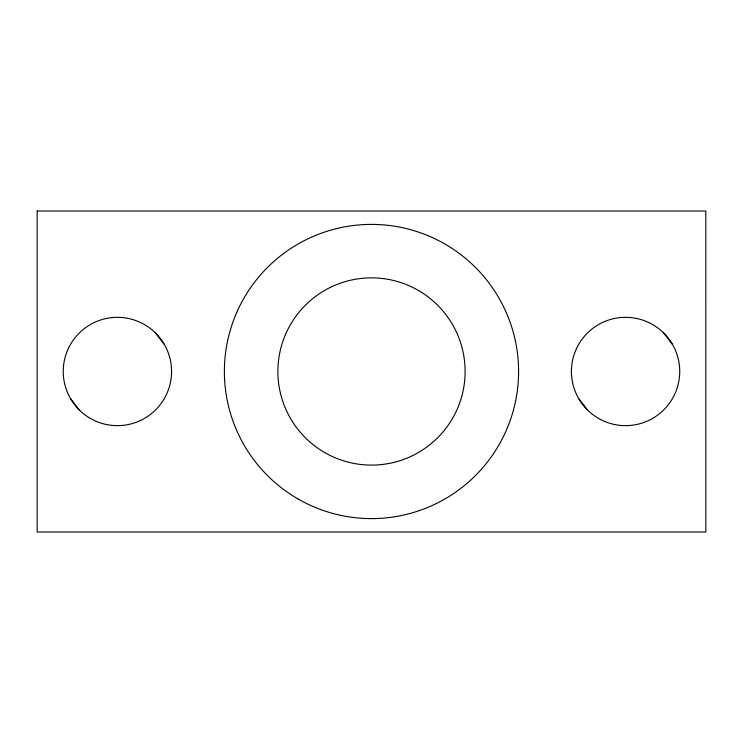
<?xml version="1.0" encoding="UTF-8"?>
<svg xmlns="http://www.w3.org/2000/svg" width="743" height="743" viewBox="0 0 743 743"><rect width="100%" height="100%" fill="white"/><g stroke="black" fill="none" stroke-linecap="round" stroke-linejoin="round"><path stroke-width="1.11" d="M663.87 333.189L672.48 344.408M578.667 398.573L587.276 409.783M155.686 333.189L164.296 344.408M70.483 398.573L79.092 409.783M37.169 211.003L37.169 531.997L705.841 531.997L705.813 211.012L37.15 211.012M598.496 418.393A54.165 54.165 0 0 0 679.734 371.491A54.165 54.165 0 0 0 598.496 324.58A54.165 54.165 0 0 0 598.496 418.393M90.321 418.393A54.165 54.165 0 0 0 171.568 371.481A54.165 54.165 0 0 0 90.321 324.58A54.165 54.165 0 0 0 90.321 418.393M297.924 498.897A147.105 147.105 0 0 0 518.586 371.5A147.105 147.105 0 0 0 297.924 244.103A147.105 147.105 0 0 0 297.924 498.897M324.7 452.561A93.609 93.609 0 0 0 465.118 371.481A93.609 93.609 0 0 0 324.7 290.411A93.609 93.609 0 0 0 324.7 452.561"/></g></svg>
